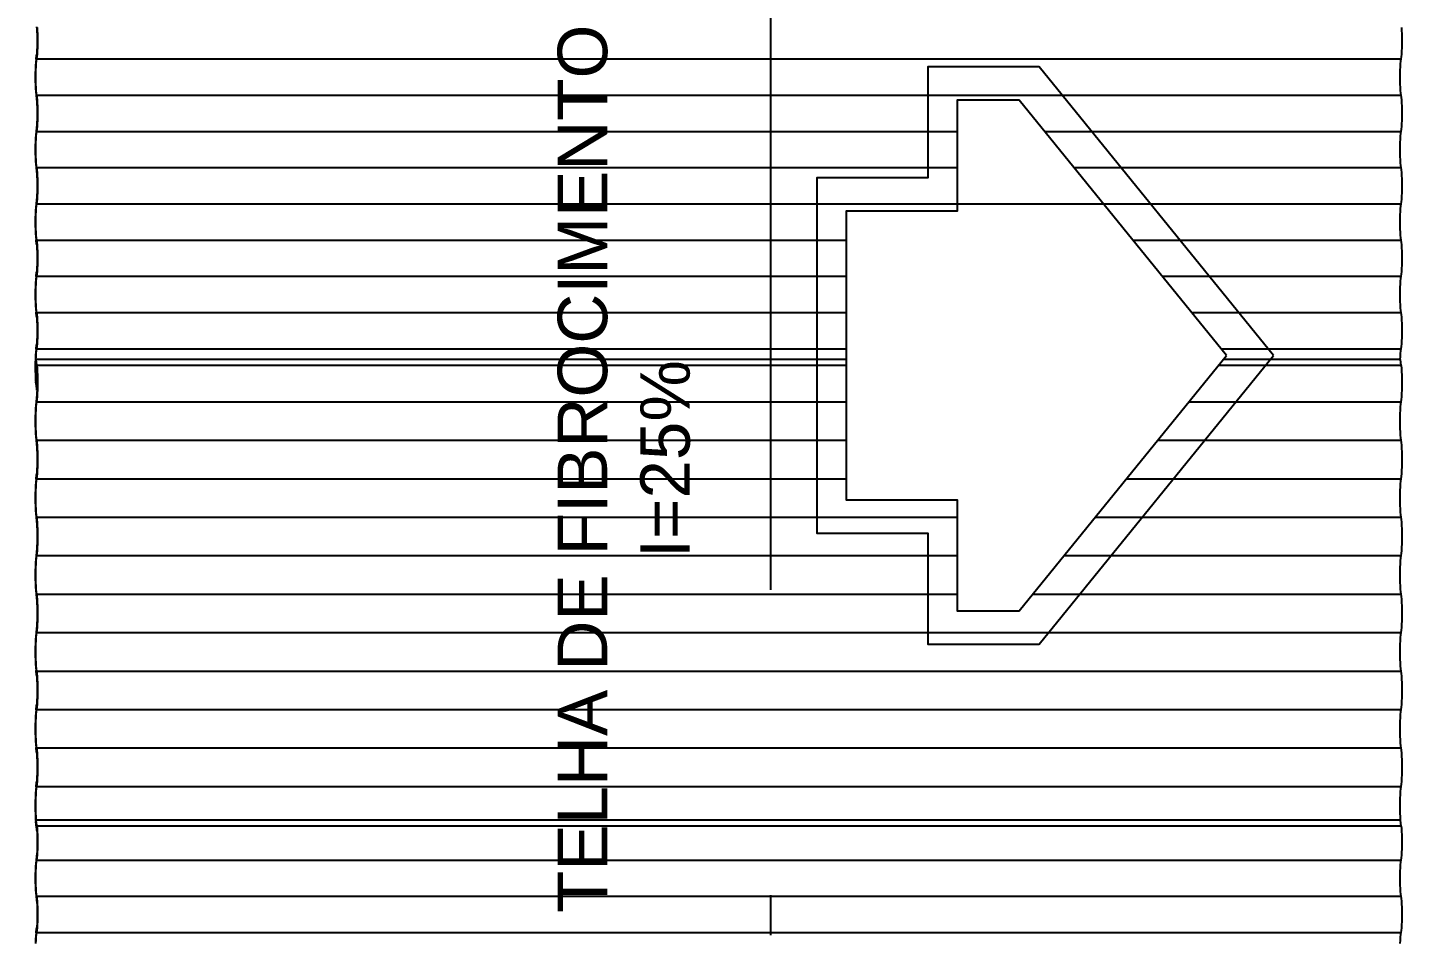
# Model space of a CAD drawing. Header units: millimetres. Extents: x 3212 to 6878, y 1640 to 3386.
# Drawn here: x 3262.425 to 3265.884, y 1658.631 to 1660.914 of the extents above; entities that cross this region are included whole.
import ezdxf

# ---------------------------------------------------------------- set-up
doc = ezdxf.new("R2010")
doc.units = ezdxf.units.MM
doc.header["$LTSCALE"] = 0.8
doc.linetypes.add('DASHDOT2', pattern=[12.7, 6.35, -3.175, 0, -3.175])
for name, color, linetype in [('A-PEN-08', 8, 'Continuous'), ('A-PEN-G', 3, 'Continuous'), ('A-PEN-M', 6, 'Continuous'), ('A-PEN-R', 1, 'Continuous'), ('COTA', 2, 'Continuous')]:
    doc.layers.add(name, color=color, linetype=linetype)
doc.layers.add('COTAS', color=53, linetype='Continuous', lineweight=9)
doc.styles.add('CARIMBO_DADOS', font='arial.ttf', dxfattribs={"height": 0.1})
doc.styles.add('F2', font='ARIALN.TTF')
doc.dimstyles.new('ARQUITETURA', dxfattribs={"dimtxt": 0.11, "dimasz": 0.05, "dimexe": 0.1, "dimexo": 0, "dimgap": 0.1, "dimtad": 1, "dimzin": 5, "dimdsep": 46, "dimtxsty": 'F2', "dimblk": 'COTA', "dimcen": 0, "dimse1": 1, "dimse2": 1, "dimadec": 0, "dimazin": 0, "dimtfac": 2, "dimtix": 1, "dimtmove": 2, "dimatfit": 3, "dimldrblk": 'COTA', "dimfxl": 0, "dimtolj": 1, "dimtzin": 5, "dimarcsym": 0})

# ---------------------------------------------------------------- blocks, each defined once
blk = doc.blocks.new('COTA')
at = {"layer": 'COTA'}
for p, q in [((0, 1), (0, -1)), ((-1, 0), (1, 0))]:
    blk.add_line(p, q, dxfattribs=at)
at = {"layer": 'COTA', "const_width": 0.5}
blk.add_lwpolyline([(-0.25, 0, 1), (0.25, 0, 1)], format="xyb", close=True, dxfattribs=at)
blk = doc.blocks.new('*D302')
at = {"layer": 'COTAS', "color": 0, "lineweight": -2, "transparency": 16777216}
blk.add_line((3261.646, 1652.2207), (3261.646, 1667.9706), dxfattribs=at)
at = {"layer": 'Defpoints', "color": 0, "transparency": 16777216}
for p in [(3261.646, 1668.0206), (3262.3031, 1668.0206), (3266.2556, 1652.1707)]:
    blk.add_point(p, dxfattribs=at)
at = {"layer": 'COTAS', "color": 0, "lineweight": -2, "transparency": 16777216, "xscale": 0.05, "yscale": 0.05, "zscale": 0.05}
for p, rotation in [((3261.646, 1668.0206), 90), ((3261.646, 1652.1707), 270)]:
    blk.add_blockref('COTA', p, dxfattribs=dict(at, rotation=rotation))
at = {"layer": 'COTAS', "color": 0, "transparency": 16777216, "insert": (3261.4899, 1660.0956), "char_height": 0.11, "attachment_point": 5, "rotation": 90, "style": 'F2'}
blk.add_mtext('\\A1;15.85', dxfattribs=at)

msp = doc.modelspace()

# ---------------------------------------------------------------- linework, layer by layer
for p, q in [((3262.4474, 1660.9161), (3262.448, 1660.9103)), ((3262.448, 1660.9103), (3262.4484, 1660.9037)), ((3262.4484, 1660.9037), (3262.4488, 1660.8964)), ((3262.4485, 1660.9141), (3262.449, 1660.9066)), ((3262.4488, 1660.8964), (3262.449, 1660.8887)), ((3262.449, 1660.9066), (3262.4493, 1660.8984)), ((3262.4493, 1660.8984), (3262.4496, 1660.8897)), ((3265.8523, 1660.9141), (3265.8528, 1660.9066)), ((3265.8528, 1660.9066), (3265.8532, 1660.8984)), ((3265.8532, 1660.8984), (3265.8534, 1660.8897)), ((3262.4488, 1660.8651), (3262.4484, 1660.8578)), ((3262.449, 1660.8728), (3262.4488, 1660.8651)), ((3262.449, 1660.8887), (3262.449, 1660.8808)), ((3262.449, 1660.8808), (3262.449, 1660.8728)), ((3262.4493, 1660.8631), (3262.449, 1660.8549)), ((3262.4496, 1660.8718), (3262.4493, 1660.8631)), ((3262.4496, 1660.8897), (3262.4496, 1660.8808)), ((3262.4496, 1660.8808), (3262.4496, 1660.8718)), ((3265.8532, 1660.8631), (3265.8528, 1660.8549)), ((3265.8534, 1660.8718), (3265.8532, 1660.8631)), ((3265.8534, 1660.8897), (3265.8535, 1660.8808)), ((3265.8535, 1660.8808), (3265.8534, 1660.8718)), ((3262.4453, 1660.8274), (3262.4447, 1660.8191)), ((3262.446, 1660.8347), (3262.4453, 1660.8274)), ((3262.4464, 1660.8302), (3262.4458, 1660.8237)), ((3262.446, 1660.8347), (3262.4474, 1660.8454)), ((3262.4471, 1660.8356), (3262.4464, 1660.8302)), ((3262.4478, 1660.8409), (3262.4471, 1660.8356)), ((3262.448, 1660.8512), (3262.4474, 1660.8454)), ((3262.4485, 1660.8474), (3262.4478, 1660.8409)), ((3262.4484, 1660.8578), (3262.448, 1660.8512)), ((3262.449, 1660.8549), (3262.4485, 1660.8474)), ((3265.8502, 1660.8302), (3265.8496, 1660.8237)), ((3265.8509, 1660.8356), (3265.8502, 1660.8302)), ((3265.8517, 1660.8409), (3265.8509, 1660.8356)), ((3265.8523, 1660.8474), (3265.8517, 1660.8409)), ((3265.8528, 1660.8549), (3265.8523, 1660.8474)), ((3262.4443, 1660.81), (3262.444, 1660.8003)), ((3262.444, 1660.8003), (3262.444, 1660.7904)), ((3262.4447, 1660.8191), (3262.4443, 1660.81)), ((3262.4449, 1660.808), (3262.4446, 1660.7993)), ((3262.4446, 1660.7993), (3262.4446, 1660.7904)), ((3262.4452, 1660.8162), (3262.4449, 1660.808)), ((3262.4458, 1660.8237), (3262.4452, 1660.8162)), ((3265.8485, 1660.7993), (3265.8484, 1660.7904)), ((3265.8487, 1660.808), (3265.8485, 1660.7993)), ((3265.8491, 1660.8162), (3265.8487, 1660.808)), ((3265.8496, 1660.8237), (3265.8491, 1660.8162)), ((3262.444, 1660.7904), (3262.444, 1660.7804)), ((3262.444, 1660.7804), (3262.4443, 1660.7707)), ((3262.4443, 1660.7707), (3262.4447, 1660.7616)), ((3262.4446, 1660.7904), (3262.4446, 1660.7814)), ((3262.4446, 1660.7814), (3262.4449, 1660.7727)), ((3262.4447, 1660.7616), (3262.4453, 1660.7533)), ((3262.4449, 1660.7727), (3262.4452, 1660.7645)), ((3262.4452, 1660.7645), (3262.4458, 1660.7571)), ((3262.4458, 1660.7571), (3262.4464, 1660.7505)), ((3265.8484, 1660.7904), (3265.8485, 1660.7814)), ((3265.8485, 1660.7814), (3265.8487, 1660.7727)), ((3265.8487, 1660.7727), (3265.8491, 1660.7645)), ((3265.8491, 1660.7645), (3265.8496, 1660.7571)), ((3265.8496, 1660.7571), (3265.8502, 1660.7505)), ((3262.4453, 1660.7533), (3262.446, 1660.7461)), ((3262.446, 1660.7461), (3262.4474, 1660.7353)), ((3262.4464, 1660.7505), (3262.4471, 1660.7452)), ((3262.4471, 1660.7452), (3262.4478, 1660.7398)), ((3262.4474, 1660.7353), (3262.448, 1660.7295)), ((3262.4478, 1660.7398), (3262.4485, 1660.7333)), ((3262.448, 1660.7295), (3262.4484, 1660.7229)), ((3262.4484, 1660.7229), (3262.4488, 1660.7156)), ((3262.4485, 1660.7333), (3262.449, 1660.7258)), ((3262.449, 1660.7258), (3262.4493, 1660.7176)), ((3265.8502, 1660.7505), (3265.8509, 1660.7452)), ((3265.8509, 1660.7452), (3265.8517, 1660.7398)), ((3265.8517, 1660.7398), (3265.8523, 1660.7333)), ((3265.8523, 1660.7333), (3265.8528, 1660.7258)), ((3265.8528, 1660.7258), (3265.8532, 1660.7176)), ((3262.4488, 1660.7156), (3262.449, 1660.7079)), ((3262.449, 1660.692), (3262.4488, 1660.6843)), ((3262.449, 1660.7079), (3262.449, 1660.7)), ((3262.449, 1660.7), (3262.449, 1660.692)), ((3262.4493, 1660.7176), (3262.4496, 1660.7089)), ((3262.4496, 1660.691), (3262.4493, 1660.6823)), ((3262.4496, 1660.7089), (3262.4496, 1660.7)), ((3262.4496, 1660.7), (3262.4496, 1660.691)), ((3265.8532, 1660.7176), (3265.8534, 1660.7089)), ((3265.8534, 1660.691), (3265.8532, 1660.6823)), ((3265.8534, 1660.7089), (3265.8535, 1660.7)), ((3265.8535, 1660.7), (3265.8534, 1660.691)), ((3262.446, 1660.6539), (3262.4453, 1660.6466)), ((3262.4474, 1660.6646), (3262.446, 1660.6539)), ((3262.4471, 1660.6548), (3262.4464, 1660.6494)), ((3262.4478, 1660.6602), (3262.4471, 1660.6548)), ((3262.448, 1660.6704), (3262.4474, 1660.6646)), ((3262.4485, 1660.6667), (3262.4478, 1660.6602)), ((3262.4484, 1660.677), (3262.448, 1660.6704)), ((3262.4488, 1660.6843), (3262.4484, 1660.677)), ((3262.449, 1660.6741), (3262.4485, 1660.6667)), ((3262.4493, 1660.6823), (3262.449, 1660.6741)), ((3265.8509, 1660.6548), (3265.8502, 1660.6494)), ((3265.8517, 1660.6602), (3265.8509, 1660.6548)), ((3265.8523, 1660.6667), (3265.8517, 1660.6602)), ((3265.8528, 1660.6741), (3265.8523, 1660.6667)), ((3265.8532, 1660.6823), (3265.8528, 1660.6741)), ((3262.4443, 1660.6292), (3262.444, 1660.6195)), ((3262.444, 1660.6195), (3262.444, 1660.6096)), ((3262.4447, 1660.6383), (3262.4443, 1660.6292)), ((3262.4449, 1660.6272), (3262.4446, 1660.6185)), ((3262.4446, 1660.6185), (3262.4446, 1660.6096)), ((3262.4453, 1660.6466), (3262.4447, 1660.6383)), ((3262.4452, 1660.6354), (3262.4449, 1660.6272)), ((3262.4458, 1660.6429), (3262.4452, 1660.6354)), ((3262.4464, 1660.6494), (3262.4458, 1660.6429)), ((3265.8485, 1660.6185), (3265.8484, 1660.6096)), ((3265.8487, 1660.6272), (3265.8485, 1660.6185)), ((3265.8491, 1660.6354), (3265.8487, 1660.6272)), ((3265.8496, 1660.6429), (3265.8491, 1660.6354)), ((3265.8502, 1660.6494), (3265.8496, 1660.6429)), ((3262.444, 1660.6096), (3262.444, 1660.5996)), ((3262.444, 1660.5996), (3262.4443, 1660.5899)), ((3262.4443, 1660.5899), (3262.4447, 1660.5808)), ((3262.4446, 1660.6096), (3262.4446, 1660.6006)), ((3262.4446, 1660.6006), (3262.4449, 1660.5919)), ((3262.4449, 1660.5919), (3262.4452, 1660.5837)), ((3265.8484, 1660.6096), (3265.8485, 1660.6006)), ((3265.8485, 1660.6006), (3265.8487, 1660.5919)), ((3265.8487, 1660.5919), (3265.8491, 1660.5837)), ((3262.4447, 1660.5808), (3262.4453, 1660.5725)), ((3262.4452, 1660.5837), (3262.4458, 1660.5763)), ((3262.4453, 1660.5725), (3262.446, 1660.5653)), ((3262.4458, 1660.5763), (3262.4464, 1660.5698)), ((3262.446, 1660.5653), (3262.4474, 1660.5545)), ((3262.4464, 1660.5698), (3262.4471, 1660.5644)), ((3262.4471, 1660.5644), (3262.4478, 1660.559)), ((3262.4474, 1660.5545), (3262.448, 1660.5488)), ((3262.4478, 1660.559), (3262.4485, 1660.5525)), ((3262.4485, 1660.5525), (3262.449, 1660.545)), ((3265.8491, 1660.5837), (3265.8496, 1660.5763)), ((3265.8496, 1660.5763), (3265.8502, 1660.5698)), ((3265.8502, 1660.5698), (3265.8509, 1660.5644)), ((3265.8509, 1660.5644), (3265.8517, 1660.559)), ((3265.8517, 1660.559), (3265.8523, 1660.5525)), ((3265.8523, 1660.5525), (3265.8528, 1660.545)), ((3262.448, 1660.5488), (3262.4484, 1660.5421)), ((3262.4484, 1660.5421), (3262.4488, 1660.5349)), ((3262.4488, 1660.5349), (3262.449, 1660.5271)), ((3262.449, 1660.545), (3262.4493, 1660.5368)), ((3262.449, 1660.5271), (3262.449, 1660.5192)), ((3262.449, 1660.5192), (3262.449, 1660.5112)), ((3262.4493, 1660.5368), (3262.4496, 1660.5281)), ((3262.4496, 1660.5281), (3262.4496, 1660.5192)), ((3262.4496, 1660.5192), (3262.4496, 1660.5102)), ((3265.8528, 1660.545), (3265.8532, 1660.5368)), ((3265.8532, 1660.5368), (3265.8534, 1660.5281)), ((3265.8534, 1660.5281), (3265.8535, 1660.5192)), ((3265.8535, 1660.5192), (3265.8534, 1660.5102)), ((3262.4474, 1660.4839), (3262.446, 1660.4731)), ((3262.448, 1660.4896), (3262.4474, 1660.4839)), ((3262.4485, 1660.4859), (3262.4478, 1660.4794)), ((3262.4484, 1660.4963), (3262.448, 1660.4896)), ((3262.4488, 1660.5035), (3262.4484, 1660.4963)), ((3262.449, 1660.4933), (3262.4485, 1660.4859)), ((3262.449, 1660.5112), (3262.4488, 1660.5035)), ((3262.4493, 1660.5015), (3262.449, 1660.4933)), ((3262.4496, 1660.5102), (3262.4493, 1660.5015)), ((3265.8523, 1660.4859), (3265.8517, 1660.4794)), ((3265.8528, 1660.4933), (3265.8523, 1660.4859)), ((3265.8532, 1660.5015), (3265.8528, 1660.4933)), ((3265.8534, 1660.5102), (3265.8532, 1660.5015)), ((3262.4443, 1660.4484), (3262.444, 1660.4388)), ((3262.4447, 1660.4576), (3262.4443, 1660.4484)), ((3262.4449, 1660.4465), (3262.4446, 1660.4378)), ((3262.4453, 1660.4659), (3262.4447, 1660.4576)), ((3262.4452, 1660.4547), (3262.4449, 1660.4465)), ((3262.4458, 1660.4621), (3262.4452, 1660.4547)), ((3262.446, 1660.4731), (3262.4453, 1660.4659)), ((3262.4464, 1660.4686), (3262.4458, 1660.4621)), ((3262.4471, 1660.474), (3262.4464, 1660.4686)), ((3262.4478, 1660.4794), (3262.4471, 1660.474)), ((3265.8487, 1660.4465), (3265.8485, 1660.4378)), ((3265.8491, 1660.4547), (3265.8487, 1660.4465)), ((3265.8496, 1660.4621), (3265.8491, 1660.4547)), ((3265.8502, 1660.4686), (3265.8496, 1660.4621)), ((3265.8509, 1660.474), (3265.8502, 1660.4686)), ((3265.8517, 1660.4794), (3265.8509, 1660.474)), ((3262.444, 1660.4388), (3262.444, 1660.4288)), ((3262.444, 1660.4288), (3262.444, 1660.4188)), ((3262.444, 1660.4188), (3262.4443, 1660.4092)), ((3262.4446, 1660.4378), (3262.4446, 1660.4288)), ((3262.4446, 1660.4288), (3262.4446, 1660.4198)), ((3262.4446, 1660.4198), (3262.4449, 1660.4111)), ((3262.4449, 1660.4111), (3262.4452, 1660.403)), ((3265.8485, 1660.4378), (3265.8484, 1660.4288)), ((3265.8484, 1660.4288), (3265.8485, 1660.4198)), ((3265.8485, 1660.4198), (3265.8487, 1660.4111)), ((3265.8487, 1660.4111), (3265.8491, 1660.403)), ((3262.4443, 1660.4092), (3262.4447, 1660.4)), ((3262.4447, 1660.4), (3262.4453, 1660.3917)), ((3262.4452, 1660.403), (3262.4458, 1660.3955)), ((3262.4453, 1660.3917), (3262.446, 1660.3845)), ((3262.4458, 1660.3955), (3262.4464, 1660.389)), ((3262.4474, 1660.3737), (3262.446, 1660.3845)), ((3262.4464, 1660.389), (3262.4471, 1660.3836)), ((3262.4471, 1660.3836), (3262.4478, 1660.3782)), ((3262.4478, 1660.3782), (3262.4485, 1660.3717)), ((3265.8491, 1660.403), (3265.8496, 1660.3955)), ((3265.8496, 1660.3955), (3265.8502, 1660.389)), ((3265.8502, 1660.389), (3265.8509, 1660.3836)), ((3265.8509, 1660.3836), (3265.8517, 1660.3782)), ((3265.8517, 1660.3782), (3265.8523, 1660.3717)), ((3262.4474, 1660.3737), (3262.448, 1660.368)), ((3262.448, 1660.368), (3262.4484, 1660.3614)), ((3262.4484, 1660.3614), (3262.4488, 1660.3541)), ((3262.4485, 1660.3717), (3262.449, 1660.3643)), ((3262.4488, 1660.3541), (3262.449, 1660.3464)), ((3262.449, 1660.3643), (3262.4493, 1660.3561)), ((3262.449, 1660.3464), (3262.449, 1660.3384)), ((3262.4493, 1660.3561), (3262.4496, 1660.3474)), ((3262.4496, 1660.3474), (3262.4496, 1660.3384)), ((3265.8523, 1660.3717), (3265.8528, 1660.3643)), ((3265.8528, 1660.3643), (3265.8532, 1660.3561)), ((3265.8532, 1660.3561), (3265.8534, 1660.3474)), ((3265.8534, 1660.3474), (3265.8535, 1660.3384)), ((3262.448, 1660.3089), (3262.4474, 1660.3031)), ((3262.4484, 1660.3155), (3262.448, 1660.3089)), ((3262.4488, 1660.3227), (3262.4484, 1660.3155)), ((3262.449, 1660.3126), (3262.4485, 1660.3051)), ((3262.449, 1660.3305), (3262.4488, 1660.3227)), ((3262.449, 1660.3384), (3262.449, 1660.3305)), ((3262.4493, 1660.3208), (3262.449, 1660.3126)), ((3262.4496, 1660.3295), (3262.4493, 1660.3208)), ((3262.4496, 1660.3384), (3262.4496, 1660.3295)), ((3265.8528, 1660.3126), (3265.8523, 1660.3051)), ((3265.8532, 1660.3208), (3265.8528, 1660.3126)), ((3265.8534, 1660.3295), (3265.8532, 1660.3208)), ((3265.8535, 1660.3384), (3265.8534, 1660.3295)), ((3262.4447, 1660.2768), (3262.4443, 1660.2677)), ((3262.4453, 1660.2851), (3262.4447, 1660.2768)), ((3262.4452, 1660.2739), (3262.4449, 1660.2657)), ((3262.4458, 1660.2813), (3262.4452, 1660.2739)), ((3262.446, 1660.2923), (3262.4453, 1660.2851)), ((3262.4464, 1660.2878), (3262.4458, 1660.2813)), ((3262.446, 1660.2923), (3262.4474, 1660.3031)), ((3262.4471, 1660.2932), (3262.4464, 1660.2878)), ((3262.4478, 1660.2986), (3262.4471, 1660.2932)), ((3262.4485, 1660.3051), (3262.4478, 1660.2986)), ((3265.8491, 1660.2739), (3265.8487, 1660.2657)), ((3265.8496, 1660.2813), (3265.8491, 1660.2739)), ((3265.8502, 1660.2878), (3265.8496, 1660.2813)), ((3265.8509, 1660.2932), (3265.8502, 1660.2878)), ((3265.8517, 1660.2986), (3265.8509, 1660.2932)), ((3265.8523, 1660.3051), (3265.8517, 1660.2986)), ((3262.4443, 1660.2677), (3262.444, 1660.258)), ((3262.444, 1660.258), (3262.444, 1660.248)), ((3262.444, 1660.248), (3262.444, 1660.2381)), ((3262.444, 1660.2381), (3262.4443, 1660.2284)), ((3262.4449, 1660.2657), (3262.4446, 1660.257)), ((3262.4446, 1660.257), (3262.4446, 1660.248)), ((3262.4446, 1660.248), (3262.4446, 1660.2391)), ((3262.4446, 1660.2391), (3262.4449, 1660.2304)), ((3265.8485, 1660.257), (3265.8484, 1660.248)), ((3265.8484, 1660.248), (3265.8485, 1660.2391)), ((3265.8487, 1660.2657), (3265.8485, 1660.257)), ((3265.8485, 1660.2391), (3265.8487, 1660.2304)), ((3262.4443, 1660.2284), (3262.4447, 1660.2193)), ((3262.4447, 1660.2193), (3262.4453, 1660.211)), ((3262.4449, 1660.2304), (3262.4452, 1660.2222)), ((3262.4452, 1660.2222), (3262.4458, 1660.2147)), ((3262.4453, 1660.211), (3262.446, 1660.2037)), ((3262.4458, 1660.2147), (3262.4464, 1660.2082)), ((3262.4474, 1660.193), (3262.446, 1660.2037)), ((3262.4464, 1660.2082), (3262.4471, 1660.2028)), ((3265.8487, 1660.2304), (3265.8491, 1660.2222)), ((3265.8491, 1660.2222), (3265.8496, 1660.2147)), ((3265.8496, 1660.2147), (3265.8502, 1660.2082)), ((3265.8502, 1660.2082), (3265.8509, 1660.2028)), ((3262.4471, 1660.2028), (3262.4478, 1660.1975)), ((3262.4474, 1660.193), (3262.448, 1660.1872)), ((3262.4478, 1660.1975), (3262.4485, 1660.1909)), ((3262.448, 1660.1872), (3262.4484, 1660.1806)), ((3262.4484, 1660.1806), (3262.4488, 1660.1733)), ((3262.4485, 1660.1909), (3262.449, 1660.1835)), ((3262.4488, 1660.1733), (3262.449, 1660.1656)), ((3262.449, 1660.1835), (3262.4493, 1660.1753)), ((3262.4493, 1660.1753), (3262.4496, 1660.1666)), ((3265.8509, 1660.2028), (3265.8517, 1660.1975)), ((3265.8517, 1660.1975), (3265.8523, 1660.1909)), ((3265.8523, 1660.1909), (3265.8528, 1660.1835)), ((3265.8528, 1660.1835), (3265.8532, 1660.1753)), ((3265.8532, 1660.1753), (3265.8534, 1660.1666)), ((3262.4484, 1660.1347), (3262.448, 1660.1281)), ((3262.4488, 1660.142), (3262.4484, 1660.1347)), ((3262.449, 1660.1497), (3262.4488, 1660.142)), ((3262.449, 1660.1656), (3262.449, 1660.1576)), ((3262.449, 1660.1576), (3262.449, 1660.1497)), ((3262.4493, 1660.14), (3262.449, 1660.1318)), ((3262.4496, 1660.1487), (3262.4493, 1660.14)), ((3262.4496, 1660.1666), (3262.4496, 1660.1576)), ((3262.4496, 1660.1576), (3262.4496, 1660.1487)), ((3265.8532, 1660.14), (3265.8528, 1660.1318)), ((3265.8534, 1660.1487), (3265.8532, 1660.14)), ((3265.8534, 1660.1666), (3265.8535, 1660.1576)), ((3265.8535, 1660.1576), (3265.8534, 1660.1487)), ((3262.4453, 1660.1043), (3262.4447, 1660.096)), ((3262.4458, 1660.1006), (3262.4452, 1660.0931)), ((3262.446, 1660.1116), (3262.4453, 1660.1043)), ((3262.4464, 1660.1071), (3262.4458, 1660.1006)), ((3262.446, 1660.1116), (3262.4474, 1660.1223)), ((3262.4471, 1660.1124), (3262.4464, 1660.1071)), ((3262.4478, 1660.1178), (3262.4471, 1660.1124)), ((3262.448, 1660.1281), (3262.4474, 1660.1223)), ((3262.4485, 1660.1243), (3262.4478, 1660.1178)), ((3262.449, 1660.1318), (3262.4485, 1660.1243)), ((3265.8496, 1660.1006), (3265.8491, 1660.0931)), ((3265.8502, 1660.1071), (3265.8496, 1660.1006)), ((3265.8509, 1660.1124), (3265.8502, 1660.1071)), ((3265.8517, 1660.1178), (3265.8509, 1660.1124)), ((3265.8523, 1660.1243), (3265.8517, 1660.1178)), ((3265.8528, 1660.1318), (3265.8523, 1660.1243)), ((3262.4443, 1660.0869), (3262.444, 1660.0772)), ((3262.444, 1660.0772), (3262.444, 1660.0672)), ((3262.444, 1660.0672), (3262.444, 1660.0573)), ((3262.4447, 1660.096), (3262.4443, 1660.0869)), ((3262.4449, 1660.0849), (3262.4446, 1660.0762)), ((3262.4446, 1660.0762), (3262.4446, 1660.0672)), ((3262.4446, 1660.0672), (3262.4446, 1660.0583)), ((3262.4452, 1660.0931), (3262.4449, 1660.0849)), ((3262.446, 1660.0809), (3262.4464, 1660.0857)), ((3262.446, 1660.0809), (3262.448, 1660.0594)), ((3262.4478, 1660.0703), (3262.4464, 1660.0857)), ((3262.4478, 1660.0703), (3262.4485, 1660.0634)), ((3265.8491, 1660.0931), (3265.8487, 1660.0857)), ((3265.8503, 1660.0857), (3265.8487, 1660.0857)), ((3265.8517, 1660.0703), (3265.8503, 1660.0857)), ((3265.8517, 1660.0703), (3265.8523, 1660.0634)), ((3262.444, 1660.0573), (3262.4443, 1660.0476)), ((3262.4443, 1660.0476), (3262.4447, 1660.0385)), ((3262.4446, 1660.0583), (3262.4449, 1660.0496)), ((3262.4447, 1660.0385), (3262.4453, 1660.0302)), ((3262.4449, 1660.0496), (3262.4452, 1660.0414)), ((3262.4452, 1660.0414), (3262.4458, 1660.0339)), ((3262.4464, 1660.0274), (3262.4458, 1660.0339)), ((3262.448, 1660.0594), (3262.4484, 1660.0524)), ((3262.4484, 1660.0524), (3262.4488, 1660.0447)), ((3262.4485, 1660.0634), (3262.449, 1660.0555)), ((3262.4488, 1660.0447), (3262.449, 1660.0365)), ((3262.449, 1660.0555), (3262.4493, 1660.0468)), ((3262.449, 1660.0365), (3262.449, 1660.028)), ((3262.4493, 1660.0468), (3262.4496, 1660.0375)), ((3262.4496, 1660.0375), (3262.4496, 1660.028)), ((3265.8523, 1660.0634), (3265.8528, 1660.0555)), ((3265.8528, 1660.0555), (3265.8532, 1660.0468)), ((3265.8532, 1660.0468), (3265.8534, 1660.0375)), ((3265.8534, 1660.0375), (3265.8535, 1660.028)), ((3262.446, 1660.0229), (3262.4453, 1660.0302)), ((3262.4464, 1660.0274), (3262.446, 1660.0229)), ((3262.446, 1660.0229), (3262.4468, 1660.0229)), ((3262.446, 1660.0229), (3262.4473, 1660.0092)), ((3262.4464, 1660.0274), (3262.449, 1660.0274)), ((3262.4464, 1660.0274), (3262.4468, 1660.0229)), ((3262.4468, 1660.0229), (3262.4478, 1660.0129)), ((3262.4478, 1660.0129), (3262.4473, 1660.0092)), ((3262.4473, 1660.0092), (3262.4487, 1660.0092)), ((3262.448, 1659.9966), (3262.4474, 1659.9905)), ((3262.4478, 1660.0129), (3262.4488, 1660.0129)), ((3262.4484, 1660.0037), (3262.448, 1659.9966)), ((3262.4487, 1660.0092), (3262.4484, 1660.0037)), ((3262.449, 1660.0006), (3262.4485, 1659.9926)), ((3262.4488, 1660.0114), (3262.4487, 1660.0092)), ((3262.449, 1660.0196), (3262.4488, 1660.0129)), ((3262.4488, 1660.0129), (3262.4488, 1660.0114)), ((3262.449, 1660.028), (3262.449, 1660.0274)), ((3262.449, 1660.0274), (3262.449, 1660.0196)), ((3262.4493, 1660.0093), (3262.449, 1660.0006)), ((3262.4496, 1660.0185), (3262.4493, 1660.0093)), ((3262.4496, 1660.028), (3262.4496, 1660.0185)), ((3265.8528, 1660.0006), (3265.8523, 1659.9926)), ((3265.8532, 1660.0093), (3265.8528, 1660.0006)), ((3265.8534, 1660.0185), (3265.8532, 1660.0093)), ((3265.8535, 1660.028), (3265.8534, 1660.0185)), ((3262.4447, 1659.9626), (3262.4443, 1659.9529)), ((3262.4453, 1659.9714), (3262.4447, 1659.9626)), ((3262.4458, 1659.9674), (3262.4452, 1659.9595)), ((3262.446, 1659.9791), (3262.4453, 1659.9714)), ((3262.4464, 1659.9743), (3262.4458, 1659.9674)), ((3262.4474, 1659.9905), (3262.446, 1659.9791)), ((3262.4471, 1659.98), (3262.4464, 1659.9743)), ((3262.4478, 1659.9857), (3262.4471, 1659.98)), ((3262.4485, 1659.9926), (3262.4478, 1659.9857)), ((3265.8496, 1659.9674), (3265.8491, 1659.9595)), ((3265.8502, 1659.9743), (3265.8496, 1659.9674)), ((3265.8509, 1659.98), (3265.8502, 1659.9743)), ((3265.8517, 1659.9857), (3265.8509, 1659.98)), ((3265.8523, 1659.9926), (3265.8517, 1659.9857)), ((3262.4443, 1659.9529), (3262.444, 1659.9426)), ((3262.444, 1659.9426), (3262.444, 1659.932)), ((3262.444, 1659.932), (3262.444, 1659.9214)), ((3262.4449, 1659.9508), (3262.4446, 1659.9415)), ((3262.4446, 1659.9415), (3262.4446, 1659.932)), ((3262.4446, 1659.932), (3262.4446, 1659.9225)), ((3262.4452, 1659.9595), (3262.4449, 1659.9508)), ((3265.8485, 1659.9415), (3265.8484, 1659.932)), ((3265.8484, 1659.932), (3265.8485, 1659.9225)), ((3265.8487, 1659.9508), (3265.8485, 1659.9415)), ((3265.8491, 1659.9595), (3265.8487, 1659.9508)), ((3262.444, 1659.9214), (3262.4443, 1659.9112)), ((3262.4443, 1659.9112), (3262.4447, 1659.9015)), ((3262.4446, 1659.9225), (3262.4449, 1659.9133)), ((3262.4447, 1659.9015), (3262.4453, 1659.8927)), ((3262.4449, 1659.9133), (3262.4452, 1659.9046)), ((3262.4452, 1659.9046), (3262.4458, 1659.8967)), ((3262.4453, 1659.8927), (3262.446, 1659.885)), ((3262.4458, 1659.8967), (3262.4464, 1659.8897)), ((3265.8485, 1659.9225), (3265.8487, 1659.9133)), ((3265.8487, 1659.9133), (3265.8491, 1659.9046)), ((3265.8491, 1659.9046), (3265.8496, 1659.8967)), ((3265.8496, 1659.8967), (3265.8502, 1659.8897)), ((3262.446, 1659.885), (3262.4474, 1659.8736)), ((3262.4464, 1659.8897), (3262.4471, 1659.884)), ((3262.4471, 1659.884), (3262.4478, 1659.8783)), ((3262.4474, 1659.8736), (3262.448, 1659.8674)), ((3262.4478, 1659.8783), (3262.4485, 1659.8714)), ((3262.448, 1659.8674), (3262.4484, 1659.8604)), ((3262.4484, 1659.8604), (3262.4488, 1659.8527)), ((3262.4485, 1659.8714), (3262.449, 1659.8635)), ((3262.449, 1659.8635), (3262.4493, 1659.8548)), ((3265.8502, 1659.8897), (3265.8509, 1659.884)), ((3265.8509, 1659.884), (3265.8517, 1659.8783)), ((3265.8517, 1659.8783), (3265.8523, 1659.8714)), ((3265.8523, 1659.8714), (3265.8528, 1659.8635)), ((3265.8528, 1659.8635), (3265.8532, 1659.8548)), ((3262.4488, 1659.8527), (3262.449, 1659.8445)), ((3262.449, 1659.8276), (3262.4488, 1659.8194)), ((3262.449, 1659.8445), (3262.449, 1659.836)), ((3262.449, 1659.836), (3262.449, 1659.8276)), ((3262.4493, 1659.8548), (3262.4496, 1659.8455)), ((3262.4496, 1659.8265), (3262.4493, 1659.8173)), ((3262.4496, 1659.8455), (3262.4496, 1659.836)), ((3262.4496, 1659.836), (3262.4496, 1659.8265)), ((3265.8532, 1659.8548), (3265.8534, 1659.8455)), ((3265.8534, 1659.8265), (3265.8532, 1659.8173)), ((3265.8534, 1659.8455), (3265.8535, 1659.836)), ((3265.8535, 1659.836), (3265.8534, 1659.8265)), ((3262.446, 1659.7871), (3262.4474, 1659.7985)), ((3262.4478, 1659.7937), (3262.4471, 1659.788)), ((3262.448, 1659.8046), (3262.4474, 1659.7985)), ((3262.4485, 1659.8007), (3262.4478, 1659.7937)), ((3262.4484, 1659.8117), (3262.448, 1659.8046)), ((3262.4488, 1659.8194), (3262.4484, 1659.8117)), ((3262.449, 1659.8086), (3262.4485, 1659.8007)), ((3262.4493, 1659.8173), (3262.449, 1659.8086)), ((3265.8517, 1659.7937), (3265.8509, 1659.788)), ((3265.8523, 1659.8007), (3265.8517, 1659.7937)), ((3265.8528, 1659.8086), (3265.8523, 1659.8007)), ((3265.8532, 1659.8173), (3265.8528, 1659.8086)), ((3262.4443, 1659.7609), (3262.444, 1659.7506)), ((3262.4447, 1659.7706), (3262.4443, 1659.7609)), ((3262.4449, 1659.7588), (3262.4446, 1659.7495)), ((3262.4453, 1659.7794), (3262.4447, 1659.7706)), ((3262.4452, 1659.7675), (3262.4449, 1659.7588)), ((3262.4458, 1659.7754), (3262.4452, 1659.7675)), ((3262.446, 1659.7871), (3262.4453, 1659.7794)), ((3262.4464, 1659.7823), (3262.4458, 1659.7754)), ((3262.4471, 1659.788), (3262.4464, 1659.7823)), ((3265.8487, 1659.7588), (3265.8485, 1659.7495)), ((3265.8491, 1659.7675), (3265.8487, 1659.7588)), ((3265.8496, 1659.7754), (3265.8491, 1659.7675)), ((3265.8502, 1659.7823), (3265.8496, 1659.7754)), ((3265.8509, 1659.788), (3265.8502, 1659.7823)), ((3262.444, 1659.7506), (3262.444, 1659.74)), ((3262.444, 1659.74), (3262.444, 1659.7295)), ((3262.444, 1659.7295), (3262.4443, 1659.7192)), ((3262.4443, 1659.7192), (3262.4447, 1659.7095)), ((3262.4446, 1659.7495), (3262.4446, 1659.74)), ((3262.4446, 1659.74), (3262.4446, 1659.7305)), ((3262.4446, 1659.7305), (3262.4449, 1659.7213)), ((3262.4449, 1659.7213), (3262.4452, 1659.7126)), ((3265.8485, 1659.7495), (3265.8484, 1659.74)), ((3265.8484, 1659.74), (3265.8485, 1659.7305)), ((3265.8485, 1659.7305), (3265.8487, 1659.7213)), ((3265.8487, 1659.7213), (3265.8491, 1659.7126)), ((3262.4447, 1659.7095), (3262.4453, 1659.7007)), ((3262.4452, 1659.7126), (3262.4458, 1659.7047)), ((3262.4453, 1659.7007), (3262.446, 1659.693)), ((3262.4458, 1659.7047), (3262.4464, 1659.6977)), ((3262.446, 1659.693), (3262.4474, 1659.6816)), ((3262.4464, 1659.6977), (3262.4471, 1659.692)), ((3262.4471, 1659.692), (3262.4478, 1659.6863)), ((3262.4478, 1659.6863), (3262.4485, 1659.6794)), ((3265.8491, 1659.7126), (3265.8496, 1659.7047)), ((3265.8496, 1659.7047), (3265.8502, 1659.6977)), ((3265.8502, 1659.6977), (3265.8509, 1659.692)), ((3265.8509, 1659.692), (3265.8517, 1659.6863)), ((3265.8517, 1659.6863), (3265.8523, 1659.6794)), ((3262.4474, 1659.6816), (3262.448, 1659.6754)), ((3262.448, 1659.6754), (3262.4484, 1659.6684)), ((3262.4484, 1659.6684), (3262.4488, 1659.6607)), ((3262.4485, 1659.6794), (3262.449, 1659.6715)), ((3262.4488, 1659.6607), (3262.449, 1659.6525)), ((3262.449, 1659.6715), (3262.4493, 1659.6628)), ((3262.449, 1659.6525), (3262.449, 1659.644)), ((3262.4493, 1659.6628), (3262.4496, 1659.6535)), ((3262.4496, 1659.6535), (3262.4496, 1659.644)), ((3265.8523, 1659.6794), (3265.8528, 1659.6715)), ((3265.8528, 1659.6715), (3265.8532, 1659.6628)), ((3265.8532, 1659.6628), (3265.8534, 1659.6535)), ((3265.8534, 1659.6535), (3265.8535, 1659.644)), ((3262.4484, 1659.6197), (3262.448, 1659.6126)), ((3262.4488, 1659.6274), (3262.4484, 1659.6197)), ((3262.449, 1659.6166), (3262.4485, 1659.6087)), ((3262.449, 1659.6356), (3262.4488, 1659.6274)), ((3262.449, 1659.644), (3262.449, 1659.6356)), ((3262.4493, 1659.6253), (3262.449, 1659.6166)), ((3262.4496, 1659.6345), (3262.4493, 1659.6253)), ((3262.4496, 1659.644), (3262.4496, 1659.6345)), ((3265.8528, 1659.6166), (3265.8523, 1659.6087)), ((3265.8532, 1659.6253), (3265.8528, 1659.6166)), ((3265.8534, 1659.6345), (3265.8532, 1659.6253)), ((3265.8535, 1659.644), (3265.8534, 1659.6345)), ((3262.4453, 1659.5874), (3262.4447, 1659.5786)), ((3262.4458, 1659.5834), (3262.4452, 1659.5755)), ((3262.446, 1659.5951), (3262.4453, 1659.5874)), ((3262.4464, 1659.5903), (3262.4458, 1659.5834)), ((3262.4474, 1659.6065), (3262.446, 1659.5951)), ((3262.4471, 1659.596), (3262.4464, 1659.5903)), ((3262.4478, 1659.6017), (3262.4471, 1659.596)), ((3262.448, 1659.6126), (3262.4474, 1659.6065)), ((3262.4485, 1659.6087), (3262.4478, 1659.6017)), ((3265.8496, 1659.5834), (3265.8491, 1659.5755)), ((3265.8502, 1659.5903), (3265.8496, 1659.5834)), ((3265.8509, 1659.596), (3265.8502, 1659.5903)), ((3265.8517, 1659.6017), (3265.8509, 1659.596)), ((3265.8523, 1659.6087), (3265.8517, 1659.6017)), ((3262.4443, 1659.5689), (3262.444, 1659.5586)), ((3262.444, 1659.5586), (3262.444, 1659.548)), ((3262.444, 1659.548), (3262.444, 1659.5375)), ((3262.4447, 1659.5786), (3262.4443, 1659.5689)), ((3262.4449, 1659.5668), (3262.4446, 1659.5576)), ((3262.4446, 1659.5576), (3262.4446, 1659.548)), ((3262.4446, 1659.548), (3262.4446, 1659.5385)), ((3262.4452, 1659.5755), (3262.4449, 1659.5668)), ((3265.8485, 1659.5576), (3265.8484, 1659.548)), ((3265.8484, 1659.548), (3265.8485, 1659.5385)), ((3265.8487, 1659.5668), (3265.8485, 1659.5576)), ((3265.8491, 1659.5755), (3265.8487, 1659.5668)), ((3262.444, 1659.5375), (3262.4443, 1659.5272)), ((3262.4443, 1659.5272), (3262.4447, 1659.5175)), ((3262.4446, 1659.5385), (3262.4449, 1659.5293)), ((3262.4447, 1659.5175), (3262.4453, 1659.5087)), ((3262.4449, 1659.5293), (3262.4452, 1659.5206)), ((3262.4452, 1659.5206), (3262.4458, 1659.5127)), ((3262.4458, 1659.5127), (3262.4464, 1659.5058)), ((3265.8485, 1659.5385), (3265.8487, 1659.5293)), ((3265.8487, 1659.5293), (3265.8491, 1659.5206)), ((3265.8491, 1659.5206), (3265.8496, 1659.5127)), ((3265.8496, 1659.5127), (3265.8502, 1659.5058)), ((3262.4453, 1659.5087), (3262.446, 1659.501)), ((3262.446, 1659.501), (3262.4474, 1659.4896)), ((3262.4464, 1659.5058), (3262.4471, 1659.5)), ((3262.4471, 1659.5), (3262.4478, 1659.4943)), ((3262.4474, 1659.4896), (3262.448, 1659.4834)), ((3262.4478, 1659.4943), (3262.4485, 1659.4874)), ((3262.448, 1659.4834), (3262.4484, 1659.4764)), ((3262.4485, 1659.4874), (3262.449, 1659.4795)), ((3262.449, 1659.4795), (3262.4493, 1659.4708)), ((3265.8502, 1659.5058), (3265.8509, 1659.5)), ((3265.8509, 1659.5), (3265.8517, 1659.4943)), ((3265.8517, 1659.4943), (3265.8523, 1659.4874)), ((3265.8523, 1659.4874), (3265.8528, 1659.4795)), ((3265.8528, 1659.4795), (3265.8532, 1659.4708)), ((3262.4484, 1659.4764), (3262.4488, 1659.4687)), ((3262.4488, 1659.4687), (3262.449, 1659.4605)), ((3262.449, 1659.4436), (3262.4488, 1659.4354)), ((3262.449, 1659.4605), (3262.449, 1659.452)), ((3262.449, 1659.452), (3262.449, 1659.4436)), ((3262.4493, 1659.4708), (3262.4496, 1659.4616)), ((3262.4496, 1659.4425), (3262.4493, 1659.4333)), ((3262.4496, 1659.4616), (3262.4496, 1659.452)), ((3262.4496, 1659.452), (3262.4496, 1659.4425)), ((3265.8532, 1659.4708), (3265.8534, 1659.4616)), ((3265.8534, 1659.4425), (3265.8532, 1659.4333)), ((3265.8534, 1659.4616), (3265.8535, 1659.452)), ((3265.8535, 1659.452), (3265.8534, 1659.4425)), ((3262.4474, 1659.4145), (3262.446, 1659.4031)), ((3262.4478, 1659.4098), (3262.4471, 1659.404)), ((3262.448, 1659.4207), (3262.4474, 1659.4145)), ((3262.4485, 1659.4167), (3262.4478, 1659.4098)), ((3262.4484, 1659.4277), (3262.448, 1659.4207)), ((3262.4488, 1659.4354), (3262.4484, 1659.4277)), ((3262.449, 1659.4246), (3262.4485, 1659.4167)), ((3262.4493, 1659.4333), (3262.449, 1659.4246)), ((3265.8517, 1659.4098), (3265.8509, 1659.404)), ((3265.8523, 1659.4167), (3265.8517, 1659.4098)), ((3265.8528, 1659.4246), (3265.8523, 1659.4167)), ((3265.8532, 1659.4333), (3265.8528, 1659.4246)), ((3262.4443, 1659.3769), (3262.444, 1659.3666)), ((3262.4447, 1659.3866), (3262.4443, 1659.3769)), ((3262.4449, 1659.3748), (3262.4446, 1659.3656)), ((3262.4453, 1659.3954), (3262.4447, 1659.3866)), ((3262.4452, 1659.3835), (3262.4449, 1659.3748)), ((3262.4458, 1659.3914), (3262.4452, 1659.3835)), ((3262.446, 1659.4031), (3262.4453, 1659.3954)), ((3262.4464, 1659.3983), (3262.4458, 1659.3914)), ((3262.4471, 1659.404), (3262.4464, 1659.3983)), ((3265.8487, 1659.3748), (3265.8485, 1659.3656)), ((3265.8491, 1659.3835), (3265.8487, 1659.3748)), ((3265.8496, 1659.3914), (3265.8491, 1659.3835)), ((3265.8502, 1659.3983), (3265.8496, 1659.3914)), ((3265.8509, 1659.404), (3265.8502, 1659.3983)), ((3262.444, 1659.3666), (3262.444, 1659.3561)), ((3262.444, 1659.3561), (3262.444, 1659.3455)), ((3262.444, 1659.3455), (3262.4443, 1659.3352)), ((3262.4446, 1659.3656), (3262.4446, 1659.3561)), ((3262.4446, 1659.3561), (3262.4446, 1659.3465)), ((3262.4446, 1659.3465), (3262.4449, 1659.3373)), ((3265.8485, 1659.3656), (3265.8484, 1659.3561)), ((3265.8484, 1659.3561), (3265.8485, 1659.3465)), ((3265.8485, 1659.3465), (3265.8487, 1659.3373)), ((3262.4443, 1659.3352), (3262.4447, 1659.3255)), ((3262.4447, 1659.3255), (3262.4453, 1659.3167)), ((3262.4449, 1659.3373), (3262.4452, 1659.3286)), ((3262.4452, 1659.3286), (3262.4458, 1659.3207)), ((3262.4453, 1659.3167), (3262.446, 1659.309)), ((3262.4458, 1659.3207), (3262.4464, 1659.3138)), ((3262.4474, 1659.2976), (3262.446, 1659.309)), ((3262.4464, 1659.3138), (3262.4471, 1659.3081)), ((3262.4471, 1659.3081), (3262.4478, 1659.3023)), ((3265.8487, 1659.3373), (3265.8491, 1659.3286)), ((3265.8491, 1659.3286), (3265.8496, 1659.3207)), ((3265.8496, 1659.3207), (3265.8502, 1659.3138)), ((3265.8502, 1659.3138), (3265.8509, 1659.3081)), ((3265.8509, 1659.3081), (3265.8517, 1659.3023)), ((3262.4474, 1659.2976), (3262.448, 1659.2914)), ((3262.4478, 1659.3023), (3262.4485, 1659.2954)), ((3262.448, 1659.2914), (3262.4484, 1659.2844)), ((3262.4484, 1659.2844), (3262.4488, 1659.2767)), ((3262.4485, 1659.2954), (3262.449, 1659.2875)), ((3262.4488, 1659.2767), (3262.449, 1659.2685)), ((3262.449, 1659.2875), (3262.4493, 1659.2788)), ((3262.4493, 1659.2788), (3262.4496, 1659.2696)), ((3262.4496, 1659.2696), (3262.4496, 1659.2601)), ((3265.8517, 1659.3023), (3265.8523, 1659.2954)), ((3265.8523, 1659.2954), (3265.8528, 1659.2875)), ((3265.8528, 1659.2875), (3265.8532, 1659.2788)), ((3265.8532, 1659.2788), (3265.8534, 1659.2696)), ((3265.8534, 1659.2696), (3265.8535, 1659.2601)), ((3262.4484, 1659.2357), (3262.448, 1659.2287)), ((3262.4488, 1659.2434), (3262.4484, 1659.2357)), ((3262.449, 1659.2516), (3262.4488, 1659.2434)), ((3262.449, 1659.2685), (3262.449, 1659.2601)), ((3262.449, 1659.2601), (3262.449, 1659.2516)), ((3262.4493, 1659.2413), (3262.449, 1659.2326)), ((3262.4496, 1659.2505), (3262.4493, 1659.2413)), ((3262.4496, 1659.2601), (3262.4496, 1659.2505)), ((3265.8532, 1659.2413), (3265.8528, 1659.2326)), ((3265.8534, 1659.2505), (3265.8532, 1659.2413)), ((3265.8535, 1659.2601), (3265.8534, 1659.2505)), ((3262.4453, 1659.2034), (3262.4447, 1659.1946)), ((3262.446, 1659.2111), (3262.4453, 1659.2034)), ((3262.4464, 1659.2063), (3262.4458, 1659.1994)), ((3262.446, 1659.2111), (3262.4474, 1659.2225)), ((3262.4471, 1659.2121), (3262.4464, 1659.2063)), ((3262.4478, 1659.2178), (3262.4471, 1659.2121)), ((3262.448, 1659.2287), (3262.4474, 1659.2225)), ((3262.4485, 1659.2247), (3262.4478, 1659.2178)), ((3262.449, 1659.2326), (3262.4485, 1659.2247)), ((3265.8502, 1659.2063), (3265.8496, 1659.1994)), ((3265.8509, 1659.2121), (3265.8502, 1659.2063)), ((3265.8517, 1659.2178), (3265.8509, 1659.2121)), ((3265.8523, 1659.2247), (3265.8517, 1659.2178)), ((3265.8528, 1659.2326), (3265.8523, 1659.2247)), ((3262.4443, 1659.1849), (3262.444, 1659.1746)), ((3262.444, 1659.1746), (3262.444, 1659.1641)), ((3262.4447, 1659.1946), (3262.4443, 1659.1849)), ((3262.4449, 1659.1828), (3262.4446, 1659.1736)), ((3262.4446, 1659.1736), (3262.4446, 1659.1641)), ((3262.4452, 1659.1915), (3262.4449, 1659.1828)), ((3262.4458, 1659.1994), (3262.4452, 1659.1915)), ((3265.8485, 1659.1736), (3265.8484, 1659.1641)), ((3265.8487, 1659.1828), (3265.8485, 1659.1736)), ((3265.8491, 1659.1915), (3265.8487, 1659.1828)), ((3265.8496, 1659.1994), (3265.8491, 1659.1915)), ((3262.444, 1659.1641), (3262.444, 1659.1535)), ((3262.444, 1659.1535), (3262.4443, 1659.1432)), ((3262.4443, 1659.1432), (3262.4447, 1659.1335)), ((3262.4446, 1659.1641), (3262.4446, 1659.1546)), ((3262.4446, 1659.1546), (3262.4449, 1659.1453)), ((3262.4447, 1659.1335), (3262.4453, 1659.1247)), ((3262.4449, 1659.1453), (3262.4452, 1659.1366)), ((3262.4452, 1659.1366), (3262.4458, 1659.1287)), ((3265.8484, 1659.1641), (3265.8485, 1659.1546)), ((3265.8485, 1659.1546), (3265.8487, 1659.1453)), ((3265.8487, 1659.1453), (3265.8491, 1659.1366)), ((3265.8491, 1659.1366), (3265.8496, 1659.1287)), ((3262.4453, 1659.1247), (3262.446, 1659.117)), ((3262.4458, 1659.1287), (3262.4464, 1659.1218)), ((3262.4474, 1659.1056), (3262.446, 1659.117)), ((3262.4464, 1659.1218), (3262.4471, 1659.1161)), ((3262.4471, 1659.1161), (3262.4478, 1659.1104)), ((3262.4474, 1659.1056), (3262.448, 1659.0995)), ((3262.4478, 1659.1104), (3262.4485, 1659.1034)), ((3262.448, 1659.0995), (3262.4484, 1659.0924)), ((3262.4485, 1659.1034), (3262.449, 1659.0955)), ((3265.8496, 1659.1287), (3265.8502, 1659.1218)), ((3265.8502, 1659.1218), (3265.8509, 1659.1161)), ((3265.8509, 1659.1161), (3265.8517, 1659.1104)), ((3265.8517, 1659.1104), (3265.8523, 1659.1034)), ((3265.8523, 1659.1034), (3265.8528, 1659.0955)), ((3262.4484, 1659.0924), (3262.4488, 1659.0847)), ((3262.4488, 1659.0847), (3262.449, 1659.0765)), ((3262.449, 1659.0955), (3262.4493, 1659.0868)), ((3262.449, 1659.0765), (3262.449, 1659.0681)), ((3262.449, 1659.0681), (3262.449, 1659.0596)), ((3262.4493, 1659.0868), (3262.4496, 1659.0776)), ((3262.4496, 1659.0776), (3262.4496, 1659.0681)), ((3262.4496, 1659.0681), (3262.4496, 1659.0586)), ((3265.8528, 1659.0955), (3265.8532, 1659.0868)), ((3265.8532, 1659.0868), (3265.8534, 1659.0776)), ((3265.8534, 1659.0776), (3265.8535, 1659.0681)), ((3265.8535, 1659.0681), (3265.8534, 1659.0586)), ((3262.446, 1659.0191), (3262.4474, 1659.0305)), ((3262.448, 1659.0367), (3262.4474, 1659.0305)), ((3262.4485, 1659.0327), (3262.4478, 1659.0258)), ((3262.4484, 1659.0437), (3262.448, 1659.0367)), ((3262.4488, 1659.0514), (3262.4484, 1659.0437)), ((3262.449, 1659.0406), (3262.4485, 1659.0327)), ((3262.449, 1659.0596), (3262.4488, 1659.0514)), ((3262.4493, 1659.0493), (3262.449, 1659.0406)), ((3262.4496, 1659.0586), (3262.4493, 1659.0493)), ((3265.8523, 1659.0327), (3265.8517, 1659.0258)), ((3265.8528, 1659.0406), (3265.8523, 1659.0327)), ((3265.8532, 1659.0493), (3265.8528, 1659.0406)), ((3265.8534, 1659.0586), (3265.8532, 1659.0493)), ((3262.4443, 1658.9929), (3262.444, 1658.9826)), ((3262.4447, 1659.0026), (3262.4443, 1658.9929)), ((3262.4453, 1659.0114), (3262.4447, 1659.0026)), ((3262.4452, 1658.9995), (3262.4449, 1658.9908)), ((3262.4458, 1659.0074), (3262.4452, 1658.9995)), ((3262.446, 1659.0191), (3262.4453, 1659.0114)), ((3262.4464, 1659.0144), (3262.4458, 1659.0074)), ((3262.4471, 1659.0201), (3262.4464, 1659.0144)), ((3262.4478, 1659.0258), (3262.4471, 1659.0201)), ((3265.8491, 1658.9995), (3265.8487, 1658.9908)), ((3265.8496, 1659.0074), (3265.8491, 1658.9995)), ((3265.8502, 1659.0144), (3265.8496, 1659.0074)), ((3265.8509, 1659.0201), (3265.8502, 1659.0144)), ((3265.8517, 1659.0258), (3265.8509, 1659.0201)), ((3262.444, 1658.9826), (3262.444, 1658.9721)), ((3262.444, 1658.9721), (3262.444, 1658.9615)), ((3262.444, 1658.9615), (3262.4443, 1658.9512)), ((3262.4449, 1658.9908), (3262.4446, 1658.9816)), ((3262.4446, 1658.9816), (3262.4446, 1658.9721)), ((3262.4446, 1658.9721), (3262.4446, 1658.9626)), ((3262.4446, 1658.9626), (3262.4449, 1658.9533)), ((3265.8485, 1658.9816), (3265.8484, 1658.9721)), ((3265.8484, 1658.9721), (3265.8485, 1658.9626)), ((3265.8487, 1658.9908), (3265.8485, 1658.9816)), ((3265.8485, 1658.9626), (3265.8487, 1658.9533)), ((3262.4443, 1658.9512), (3262.4447, 1658.9415)), ((3262.4447, 1658.9415), (3262.4453, 1658.9327)), ((3262.4449, 1658.9533), (3262.4452, 1658.9446)), ((3262.4452, 1658.9446), (3262.4458, 1658.9367)), ((3262.446, 1658.925), (3262.4453, 1658.9327)), ((3262.4462, 1658.932), (3262.4458, 1658.9367)), ((3262.4463, 1658.9292), (3262.446, 1658.925)), ((3262.446, 1658.925), (3262.4467, 1658.925)), ((3262.446, 1658.925), (3262.4473, 1658.9104)), ((3262.4461, 1658.9314), (3262.4462, 1658.932)), ((3262.4463, 1658.9292), (3262.4461, 1658.9314)), ((3262.4462, 1658.932), (3262.4465, 1658.9358)), ((3262.4464, 1658.9298), (3262.4462, 1658.932)), ((3262.4464, 1658.9298), (3262.4463, 1658.9292)), ((3262.4467, 1658.925), (3262.4463, 1658.9292)), ((3262.4464, 1658.9298), (3262.4478, 1658.9144)), ((3262.4479, 1658.9213), (3262.4465, 1658.9358)), ((3262.4475, 1658.9169), (3262.4467, 1658.925)), ((3265.8487, 1658.9533), (3265.8491, 1658.9446)), ((3265.8491, 1658.9446), (3265.8496, 1658.9367)), ((3265.8496, 1658.9367), (3265.8497, 1658.9358)), ((3265.8504, 1658.9358), (3265.8497, 1658.9358)), ((3265.8517, 1658.9213), (3265.8504, 1658.9358)), ((3262.4478, 1658.9143), (3262.4473, 1658.9104)), ((3262.4473, 1658.9104), (3262.4481, 1658.9104)), ((3262.4475, 1658.9169), (3262.4478, 1658.9144)), ((3262.4478, 1658.9144), (3262.4478, 1658.9143)), ((3262.4478, 1658.9143), (3262.4481, 1658.9111)), ((3262.4479, 1658.9213), (3262.4485, 1658.9148)), ((3262.4481, 1658.9111), (3262.4481, 1658.9104)), ((3262.4481, 1658.9104), (3262.4485, 1658.9045)), ((3262.4485, 1658.9148), (3262.4491, 1658.9074)), ((3262.4485, 1658.9045), (3262.4489, 1658.8972)), ((3262.4489, 1658.8972), (3262.4491, 1658.8895)), ((3262.4491, 1658.9074), (3262.4494, 1658.8992)), ((3262.4491, 1658.8895), (3262.4491, 1658.8815)), ((3262.4494, 1658.8992), (3262.4497, 1658.8905)), ((3262.4497, 1658.8905), (3262.4497, 1658.8815)), ((3265.8517, 1658.9213), (3265.8524, 1658.9148)), ((3265.8524, 1658.9148), (3265.8529, 1658.9074)), ((3265.8529, 1658.9074), (3265.8533, 1658.8992)), ((3265.8533, 1658.8992), (3265.8535, 1658.8905)), ((3265.8535, 1658.8905), (3265.8536, 1658.8815)), ((3262.4485, 1658.8586), (3262.4481, 1658.852)), ((3262.4489, 1658.8659), (3262.4485, 1658.8586)), ((3262.4491, 1658.8557), (3262.4485, 1658.8482)), ((3262.4491, 1658.8736), (3262.4489, 1658.8659)), ((3262.4491, 1658.8815), (3262.4491, 1658.8736)), ((3262.4494, 1658.8639), (3262.4491, 1658.8557)), ((3262.4497, 1658.8726), (3262.4494, 1658.8639)), ((3262.4497, 1658.8815), (3262.4497, 1658.8726)), ((3265.8529, 1658.8557), (3265.8524, 1658.8482)), ((3265.8533, 1658.8639), (3265.8529, 1658.8557)), ((3265.8535, 1658.8726), (3265.8533, 1658.8639)), ((3265.8536, 1658.8815), (3265.8535, 1658.8726)), ((3262.4448, 1658.8199), (3262.4444, 1658.8108)), ((3262.4454, 1658.8282), (3262.4448, 1658.8199)), ((3262.4458, 1658.8245), (3262.4453, 1658.817)), ((3262.4461, 1658.8354), (3262.4454, 1658.8282)), ((3262.4465, 1658.831), (3262.4458, 1658.8245)), ((3262.4475, 1658.8462), (3262.4461, 1658.8354)), ((3262.4472, 1658.8363), (3262.4465, 1658.831)), ((3262.4479, 1658.8417), (3262.4472, 1658.8363)), ((3262.4481, 1658.852), (3262.4475, 1658.8462)), ((3262.4485, 1658.8482), (3262.4479, 1658.8417)), ((3265.8497, 1658.8245), (3265.8492, 1658.817)), ((3265.8503, 1658.831), (3265.8497, 1658.8245)), ((3265.851, 1658.8363), (3265.8503, 1658.831)), ((3265.8517, 1658.8417), (3265.851, 1658.8363)), ((3265.8524, 1658.8482), (3265.8517, 1658.8417)), ((3262.4441, 1658.8011), (3262.444, 1658.7911)), ((3262.444, 1658.7911), (3262.4441, 1658.7812)), ((3262.4444, 1658.8108), (3262.4441, 1658.8011)), ((3262.445, 1658.8088), (3262.4447, 1658.8001)), ((3262.4447, 1658.8001), (3262.4447, 1658.7911)), ((3262.4447, 1658.7911), (3262.4447, 1658.7822)), ((3262.4453, 1658.817), (3262.445, 1658.8088)), ((3265.8486, 1658.8001), (3265.8485, 1658.7911)), ((3265.8485, 1658.7911), (3265.8486, 1658.7822)), ((3265.8488, 1658.8088), (3265.8486, 1658.8001)), ((3265.8492, 1658.817), (3265.8488, 1658.8088)), ((3262.4441, 1658.7812), (3262.4444, 1658.7715)), ((3262.4444, 1658.7715), (3262.4448, 1658.7624)), ((3262.4447, 1658.7822), (3262.445, 1658.7735)), ((3262.4448, 1658.7624), (3262.4454, 1658.7541)), ((3262.445, 1658.7735), (3262.4453, 1658.7653)), ((3262.4453, 1658.7653), (3262.4458, 1658.7578)), ((3262.4454, 1658.7541), (3262.4461, 1658.7468)), ((3262.4458, 1658.7578), (3262.4465, 1658.7513)), ((3262.4465, 1658.7513), (3262.4472, 1658.7459)), ((3265.8486, 1658.7822), (3265.8488, 1658.7735)), ((3265.8488, 1658.7735), (3265.8492, 1658.7653)), ((3265.8492, 1658.7653), (3265.8497, 1658.7578)), ((3265.8497, 1658.7578), (3265.8503, 1658.7513)), ((3265.8503, 1658.7513), (3265.851, 1658.7459)), ((3262.4461, 1658.7468), (3262.4475, 1658.7361)), ((3262.4472, 1658.7459), (3262.4479, 1658.7406)), ((3262.4475, 1658.7361), (3262.4481, 1658.7303)), ((3262.4479, 1658.7406), (3262.4485, 1658.7341)), ((3262.4481, 1658.7303), (3262.4485, 1658.7237)), ((3262.4485, 1658.7341), (3262.4491, 1658.7266)), ((3262.4485, 1658.7237), (3262.4489, 1658.7164)), ((3262.4489, 1658.7164), (3262.4491, 1658.7087)), ((3262.4491, 1658.7266), (3262.4494, 1658.7184)), ((3262.4494, 1658.7184), (3262.4497, 1658.7097)), ((3265.851, 1658.7459), (3265.8517, 1658.7406)), ((3265.8517, 1658.7406), (3265.8524, 1658.7341)), ((3265.8524, 1658.7341), (3265.8529, 1658.7266)), ((3265.8529, 1658.7266), (3265.8533, 1658.7184)), ((3265.8533, 1658.7184), (3265.8535, 1658.7097)), ((3262.4489, 1658.6851), (3262.4485, 1658.6778)), ((3262.4491, 1658.6928), (3262.4489, 1658.6851)), ((3262.4491, 1658.7087), (3262.4491, 1658.7008)), ((3262.4491, 1658.7008), (3262.4491, 1658.6928)), ((3262.4494, 1658.6831), (3262.4491, 1658.6749)), ((3262.4497, 1658.6918), (3262.4494, 1658.6831)), ((3262.4497, 1658.7097), (3262.4497, 1658.7008)), ((3262.4497, 1658.7008), (3262.4497, 1658.6918)), ((3265.8533, 1658.6831), (3265.8529, 1658.6749)), ((3265.8535, 1658.6918), (3265.8533, 1658.6831)), ((3265.8535, 1658.7097), (3265.8536, 1658.7008)), ((3265.8536, 1658.7008), (3265.8535, 1658.6918)), ((3262.4454, 1658.6474), (3262.4448, 1658.6391)), ((3262.4461, 1658.6547), (3262.4454, 1658.6474)), ((3262.4465, 1658.6502), (3262.4458, 1658.6437)), ((3262.4461, 1658.6547), (3262.4475, 1658.6654)), ((3262.4472, 1658.6556), (3262.4465, 1658.6502)), ((3262.4479, 1658.6609), (3262.4472, 1658.6556)), ((3262.4481, 1658.6712), (3262.4475, 1658.6654)), ((3262.4485, 1658.6674), (3262.4479, 1658.6609)), ((3262.4485, 1658.6778), (3262.4481, 1658.6712)), ((3262.4491, 1658.6749), (3262.4485, 1658.6674)), ((3265.8503, 1658.6502), (3265.8497, 1658.6437)), ((3265.851, 1658.6556), (3265.8503, 1658.6502)), ((3265.8517, 1658.6609), (3265.851, 1658.6556)), ((3265.8524, 1658.6674), (3265.8517, 1658.6609)), ((3265.8529, 1658.6749), (3265.8524, 1658.6674)), ((3262.4448, 1658.6391), (3262.4444, 1658.63)), ((3262.4453, 1658.6362), (3262.445, 1658.628)), ((3262.4458, 1658.6437), (3262.4453, 1658.6362)), ((3265.8492, 1658.6362), (3265.8488, 1658.628)), ((3265.8497, 1658.6437), (3265.8492, 1658.6362))]:
    msp.add_line(p, q)
at = {"layer": 'A-PEN-08'}
for p, q in [((3262.4471, 1660.8356), (3265.8509, 1660.8356)), ((3262.4471, 1660.7452), (3265.8509, 1660.7452)), ((3262.4471, 1660.6548), (3264.744, 1660.6548)), ((3264.9619, 1660.6548), (3265.8509, 1660.6548)), ((3262.4471, 1660.5644), (3264.744, 1660.5644)), ((3265.0353, 1660.5644), (3265.8509, 1660.5644)), ((3262.4471, 1660.474), (3264.744, 1660.474)), ((3265.1086, 1660.474), (3265.8509, 1660.474)), ((3262.4471, 1660.3836), (3264.4669, 1660.3836)), ((3265.182, 1660.3836), (3265.8509, 1660.3836)), ((3262.4471, 1660.2932), (3264.4669, 1660.2932)), ((3265.2554, 1660.2932), (3265.8509, 1660.2932)), ((3262.4471, 1660.2028), (3264.4669, 1660.2028)), ((3265.3287, 1660.2028), (3265.8509, 1660.2028)), ((3262.4471, 1660.1124), (3264.4669, 1660.1124)), ((3265.4021, 1660.1124), (3265.8509, 1660.1124)), ((3264.4669, 1660.0857), (3262.4464, 1660.0857)), ((3264.4669, 1660.0703), (3262.4478, 1660.0703)), ((3265.8517, 1660.0703), (3265.3952, 1660.0703)), ((3265.8487, 1660.0857), (3265.4077, 1660.0857)), ((3262.4471, 1659.98), (3264.4669, 1659.98)), ((3265.3219, 1659.98), (3265.8509, 1659.98)), ((3262.4471, 1659.884), (3264.4669, 1659.884)), ((3265.244, 1659.884), (3265.8509, 1659.884)), ((3262.4471, 1659.788), (3264.4669, 1659.788)), ((3265.1661, 1659.788), (3265.8509, 1659.788)), ((3262.4471, 1659.692), (3264.744, 1659.692)), ((3265.0881, 1659.692), (3265.8509, 1659.692)), ((3262.4471, 1659.596), (3264.744, 1659.596)), ((3265.0102, 1659.596), (3265.8509, 1659.596)), ((3262.4471, 1659.5), (3264.744, 1659.5)), ((3264.9323, 1659.5), (3265.8509, 1659.5)), ((3262.4471, 1659.404), (3265.8509, 1659.404)), ((3262.4471, 1659.3081), (3265.8509, 1659.3081)), ((3262.4471, 1659.2121), (3265.8509, 1659.2121)), ((3262.4471, 1659.1161), (3265.8509, 1659.1161)), ((3262.4471, 1659.0201), (3265.8509, 1659.0201)), ((3265.8497, 1658.9358), (3262.4465, 1658.9358)), ((3265.8517, 1658.9213), (3262.4479, 1658.9213)), ((3262.4472, 1658.8363), (3265.851, 1658.8363)), ((3262.4472, 1658.7459), (3265.851, 1658.7459)), ((3262.4472, 1658.6556), (3265.851, 1658.6556))]:
    msp.add_line(p, q, dxfattribs=at)
at = {"layer": 'A-PEN-G'}
msp.add_lwpolyline([(3265.5332, 1660.0956), (3264.9484, 1660.8161), (3264.6713, 1660.8161), (3264.6713, 1660.539), (3264.3942, 1660.539), (3264.3942, 1659.6523), (3264.6713, 1659.6523), (3264.6713, 1659.3751), (3264.9484, 1659.3751)], close=True, dxfattribs=at)
at = {"layer": 'A-PEN-M'}
msp.add_lwpolyline([(3265.4158, 1660.0956), (3264.8984, 1660.733), (3264.744, 1660.733), (3264.744, 1660.4559), (3264.4669, 1660.4559), (3264.4669, 1659.7354), (3264.744, 1659.7354), (3264.744, 1659.4583), (3264.8984, 1659.4583)], close=True, dxfattribs=at)
at = {"layer": 'A-PEN-R', "linetype": 'DASHDOT2', "ltscale": 0.3}
for p, q in [((3264.2783, 1683.0706), (3264.2783, 1650.771)), ((3260.8293, 1660.4743), (3271.8681, 1660.4743))]:
    msp.add_line(p, q, dxfattribs=at)

# ---------------------------------------------------------------- texts
at = {"color": 230, "insert": (3263.9131, 1659.8129), "char_height": 0.123653, "attachment_point": 5, "rotation": 90, "style": 'CARIMBO_DADOS'}
msp.add_mtext('TELHA DE FIBROCIMENTO\\P I=25%', dxfattribs=at)

# ---------------------------------------------------------------- dimensions: what is measured, and where the dimension line sits
at = {"layer": 'COTAS'}
dim = msp.add_linear_dim(base=(3261.646, 1668.0206), p1=(3266.2556, 1652.1707), p2=(3262.3031, 1668.0206), angle=90, dimstyle='ARQUITETURA', dxfattribs=at)
dim.commit()
dim.dimension.update_dxf_attribs({"geometry": '*D302', "text_midpoint": (3261.4899, 1660.0956)})

doc.saveas('drawing.dxf')
